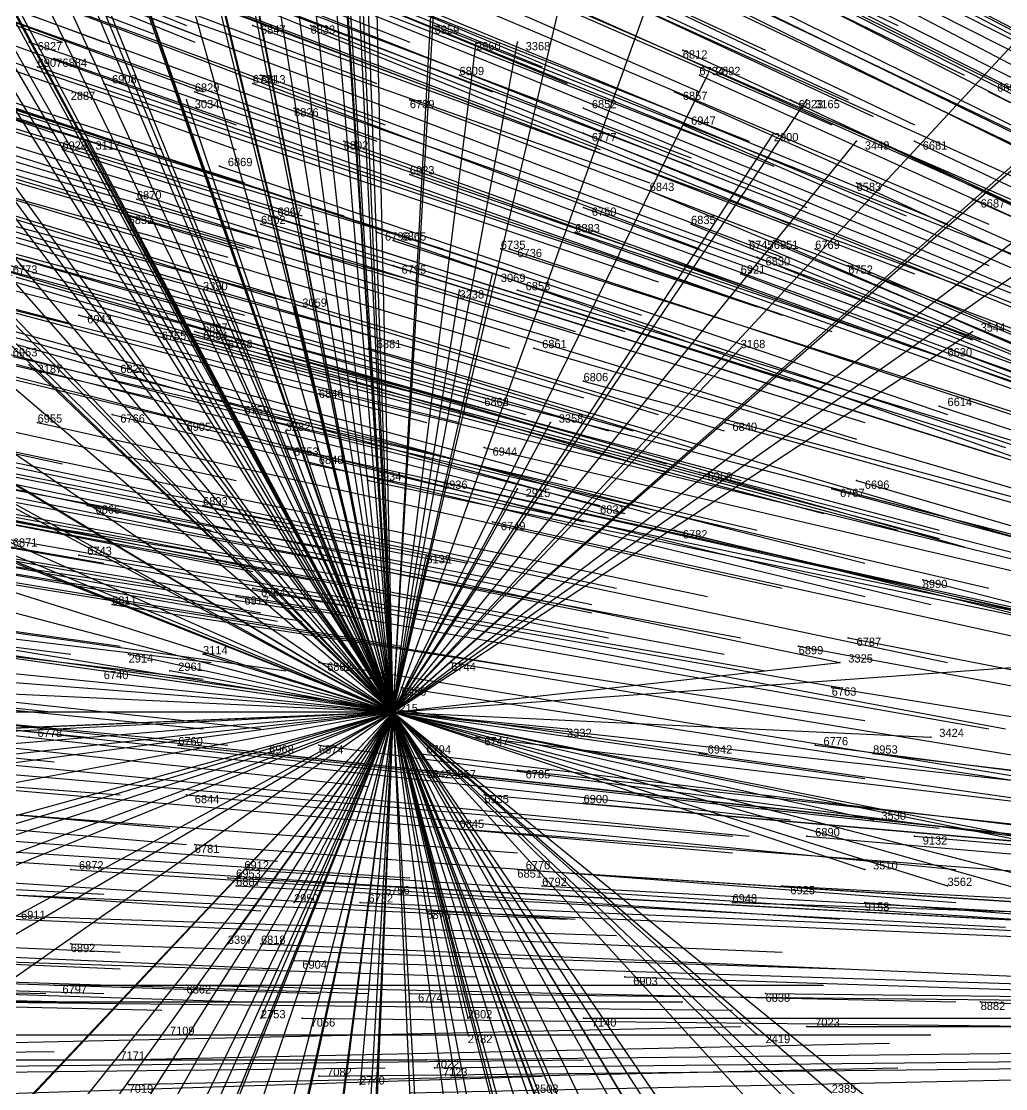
# Model space of a CAD drawing. Extents: x -0.5 to 0.59, y -0.5 to 0.59.
# Drawn here: x -0.347 to -0.228, y -0.0055 to 0.1235 of the extents above; entities that cross this region are included whole.
import ezdxf

# ---------------------------------------------------------------- set-up
doc = ezdxf.new("R2010")
doc.units = 0
for name, color, linetype in [('Clients', 3, 'CONTINUOUS'), ('Facilities', 3, 'CONTINUOUS'), ('Facilities_lines', 3, 'CONTINUOUS'), ('Normals', 1, 'CONTINUOUS'), ('Source_points', 5, 'CONTINUOUS'), ('Text', 3, 'CONTINUOUS')]:
    doc.layers.add(name, color=color, linetype=linetype)

msp = doc.modelspace()

# ---------------------------------------------------------------- linework, layer by layer
at = {"layer": 'Clients', "color": 5}
for p in [(-0.292, 0.121, -1.25), (-0.287, 0.121, -1.25), (-0.264, 0.117, -1.25), (-0.342, 0.114, -1.25), (-0.327, 0.114, -1.25), (-0.252, 0.114, -1.25), (-0.256, 0.11, -1.25), (-0.339, 0.109, -1.25), (-0.246, 0.109, -1.25), (-0.29, 0.093, -1.25), (-0.325, 0.091, -1.25), (-0.294, 0.091, -1.25), (-0.314, 0.089, -1.25), (-0.232, 0.086, -1.25), (-0.26, 0.084, -1.25), (-0.346, 0.082, -1.25), (-0.283, 0.075, -1.25), (-0.315, 0.074, -1.25), (-0.287, 0.067, -1.25), (-0.298, 0.059, -1.25), (-0.334, 0.047, -1.25), (-0.325, 0.047, -1.25), (-0.248, 0.046, -1.25), (-0.329, 0.045, -1.25), (-0.305, 0.044, -1.25), (-0.281, 0.038, -1.25), (-0.237, 0.037, -1.25), (-0.295, 0.033, -1.25), (-0.244, 0.027, -1.25), (-0.245, 0.021, -1.25), (-0.235, 0.019, -1.25), (-0.314, 0.017, -1.25), (-0.322, 0.012, -1.25), (-0.318, 0.003, -1.25), (-0.293, 0.003, -1.25), (-0.293, 0.001, -1.25), (-0.258, 0.001, -1.25), (-0.306, -0.005, -1.25)]:
    msp.add_point(p, dxfattribs=at)
at = {"layer": 'Facilities', "color": 3}
for p in [(-0.319, 0.123, -0.854), (-0.312, 0.123, -0.838), (-0.297, 0.123, -0.804), (-0.346, 0.121, -0.916), (-0.267, 0.12, -0.732), (-0.343, 0.119, -0.906), (-0.345, 0.118, -0.913), (-0.318, 0.117, -0.847), (-0.294, 0.117, -0.792), (-0.265, 0.117, -0.725), (-0.337, 0.116, -0.89), (-0.326, 0.115, -0.865), (-0.319, 0.116, -0.85), (-0.268, 0.115, -0.728), (-0.23, 0.115, -0.643), (-0.3, 0.114, -0.803), (-0.254, 0.114, -0.695), (-0.314, 0.113, -0.835), (-0.279, 0.113, -0.752), (-0.267, 0.111, -0.722), (-0.279, 0.11, -0.749), (-0.308, 0.109, -0.818), (-0.239, 0.109, -0.656), (-0.342, 0.108, -0.897), (-0.323, 0.106, -0.849), (-0.3, 0.105, -0.796), (-0.246, 0.104, -0.668), (-0.333, 0.102, -0.872), (-0.271, 0.103, -0.725), (-0.232, 0.102, -0.633), (-0.279, 0.101, -0.741), (-0.334, 0.1, -0.873), (-0.317, 0.1, -0.83), (-0.318, 0.099, -0.833), (-0.266, 0.099, -0.71), (-0.304, 0.098, -0.798), (-0.302, 0.097, -0.793), (-0.28, 0.098, -0.742), (-0.259, 0.097, -0.691), (-0.256, 0.097, -0.685), (-0.289, 0.096, -0.762), (-0.288, 0.096, -0.759), (-0.251, 0.096, -0.672), (-0.258, 0.095, -0.687), (-0.302, 0.094, -0.79), (-0.26, 0.093, -0.691), (-0.247, 0.094, -0.661), (-0.287, 0.091, -0.752), (-0.34, 0.088, -0.878), (-0.331, 0.086, -0.854), (-0.326, 0.086, -0.843), (-0.326, 0.085, -0.842), (-0.322, 0.085, -0.833), (-0.305, 0.084, -0.791), (-0.285, 0.084, -0.742), (-0.235, 0.084, -0.624), (-0.336, 0.081, -0.863), (-0.279, 0.08, -0.727), (-0.311, 0.079, -0.802), (-0.291, 0.078, -0.754), (-0.236, 0.077, -0.621), (-0.345, 0.075, -0.884), (-0.336, 0.076, -0.86), (-0.328, 0.075, -0.84), (-0.32, 0.076, -0.822), (-0.262, 0.075, -0.68), (-0.315, 0.072, -0.807), (-0.291, 0.072, -0.748), (-0.312, 0.07, -0.798), (-0.265, 0.069, -0.684), (-0.305, 0.068, -0.78), (-0.297, 0.068, -0.761), (-0.246, 0.068, -0.638), (-0.249, 0.067, -0.644), (-0.339, 0.065, -0.862), (-0.325, 0.065, -0.829), (-0.277, 0.064, -0.711), (-0.29, 0.063, -0.741), (-0.268, 0.062, -0.687), (-0.34, 0.059, -0.863), (-0.238, 0.056, -0.611), (-0.319, 0.055, -0.809), (-0.336, 0.053, -0.851), (-0.321, 0.054, -0.813), (-0.253, 0.048, -0.644), (-0.247, 0.049, -0.629), (-0.311, 0.046, -0.786), (-0.295, 0.046, -0.747), (-0.337, 0.045, -0.851), (-0.301, 0.043, -0.761), (-0.249, 0.043, -0.632), (-0.302, 0.04, -1.25), (-0.346, 0.037, -0.87), (-0.292, 0.037, -0.735), (-0.328, 0.036, -0.826), (-0.317, 0.035, -0.798), (-0.311, 0.036, -0.783), (-0.299, 0.035, -0.752), (-0.265, 0.035, -0.667), (-0.251, 0.036, -0.633), (-0.244, 0.035, -0.617), (-0.298, 0.033, -0.75), (-0.287, 0.033, -0.722), (-0.327, 0.03, -0.82), (-0.291, 0.03, -0.732), (-0.279, 0.029, -0.702), (-0.295, 0.026, -0.74), (-0.252, 0.025, -0.633), (-0.239, 0.025, -0.6), (-0.326, 0.024, -0.818), (-0.341, 0.021, -0.853), (-0.32, 0.021, -0.802), (-0.287, 0.021, -0.719), (-0.287, 0.021, -0.721), (-0.322, 0.02, -0.806), (-0.321, 0.019, -0.804), (-0.303, 0.019, -0.76), (-0.284, 0.019, -0.712), (-0.255, 0.019, -0.638), (-0.306, 0.017, -0.766), (-0.261, 0.017, -0.654), (-0.245, 0.017, -0.615), (-0.298, 0.016, -0.746), (-0.341, 0.012, -0.854), (-0.318, 0.012, -0.796), (-0.314, 0.01, -0.784), (-0.274, 0.008, -0.684), (-0.343, 0.007, -0.857), (-0.327, 0.007, -0.819), (-0.3, 0.006, -0.749), (-0.257, 0.006, -0.642), (-0.231, 0.005, -0.578), (-0.313, 0.003, -0.782), (-0.279, 0.003, -0.697), (-0.252, 0.002, -0.63), (-0.33, 0.001, -0.824), (-0.335, -0.002, -0.838), (-0.298, -0.002, -0.745), (-0.297, -0.003, -0.743), (-0.334, -0.005, -0.836), (-0.311, -0.004, -0.777)]:
    msp.add_point(p, dxfattribs=at)
at = {"layer": 'Facilities_lines', "color": 3}
for q in [(-0.372, 0.213, -1.25), (-0.316, 0.214, -1.25), (-0.306, 0.213, -1.25), (-0.313, 0.211, -1.25), (-0.343, 0.21, -1.25), (-0.31, 0.208, -1.25), (-0.335, 0.207, -1.25), (-0.313, 0.207, -1.25), (-0.368, 0.2, -1.25), (-0.389, 0.199, -1.25), (-0.327, 0.195, -1.25), (-0.293, 0.196, -1.25), (-0.366, 0.191, -1.25), (-0.355, 0.192, -1.25), (-0.338, 0.19, -1.25), (-0.37, 0.188, -1.25), (-0.344, 0.188, -1.25), (-0.337, 0.182, -1.25), (-0.329, 0.181, -1.25), (-0.308, 0.181, -1.25), (-0.402, 0.179, -1.25), (-0.377, 0.179, -1.25), (-0.37, 0.179, -1.25), (-0.375, 0.177, -1.25), (-0.35, 0.178, -1.25), (-0.349, 0.174, -1.25), (-0.327, 0.17, -1.25), (-0.316, 0.167, -1.25), (-0.407, 0.166, -1.25), (-0.319, 0.166, -1.25), (-0.373, 0.161, -1.25), (-0.367, 0.16, -1.25), (-0.39, 0.155, -1.25), (-0.309, 0.155, -1.25), (-0.366, 0.142, -1.25), (-0.376, 0.14, -1.25), (-0.4, 0.134, -1.25), (-0.297, 0.133, -1.25), (-0.269, 0.132, -1.25), (-0.354, 0.131, -1.25), (-0.388, 0.124, -1.25), (-0.376, 0.124, -1.25), (-0.305, 0.125, -1.25), (-0.282, 0.125, -1.25), (-0.383, 0.123, -1.25), (-0.225, 0.123, -1.25), (-0.352, 0.122, -1.25), (-0.292, 0.121, -1.25), (-0.287, 0.121, -1.25), (-0.415, 0.117, -1.25), (-0.264, 0.117, -1.25), (-0.342, 0.114, -1.25), (-0.327, 0.114, -1.25), (-0.252, 0.114, -1.25), (-0.221, 0.111, -1.25), (-0.256, 0.11, -1.25), (-0.339, 0.109, -1.25), (-0.246, 0.109, -1.25), (-0.225, 0.108, -1.25), (-0.412, 0.106, -1.25), (-0.219, 0.103, -1.25), (-0.221, 0.097, -1.25), (-0.406, 0.096, -1.25), (-0.402, 0.095, -1.25), (-0.29, 0.093, -1.25), (-0.351, 0.091, -1.25), (-0.325, 0.091, -1.25), (-0.294, 0.091, -1.25), (-0.429, 0.09, -1.25), (-0.385, 0.09, -1.25), (-0.314, 0.089, -1.25), (-0.357, 0.087, -1.25), (-0.232, 0.086, -1.25), (-0.26, 0.084, -1.25), (-0.38, 0.082, -1.25), (-0.346, 0.082, -1.25), (-0.4, 0.079, -1.25), (-0.394, 0.078, -1.25), (-0.283, 0.075, -1.25), (-0.315, 0.074, -1.25), (-0.405, 0.067, -1.25), (-0.368, 0.066, -1.25), (-0.363, 0.067, -1.25), (-0.287, 0.067, -1.25), (-0.378, 0.064, -1.25), (-0.298, 0.059, -1.25), (-0.421, 0.052, -1.25), (-0.387, 0.052, -1.25), (-0.431, 0.05, -1.25), (-0.351, 0.048, -1.25), (-0.334, 0.047, -1.25), (-0.325, 0.047, -1.25), (-0.205, 0.047, -1.25), (-0.248, 0.046, -1.25), (-0.386, 0.044, -1.25), (-0.329, 0.045, -1.25), (-0.305, 0.044, -1.25), (-0.437, 0.003, -1.25), (-0.437, 0.022, -1.25), (-0.422, 0.034, -1.25), (-0.422, 0.03, -1.25), (-0.42, 0.018, -1.25), (-0.42, 0.035, -1.25), (-0.419, 0.002, -1.25), (-0.417, 0.006, -1.25), (-0.413, -0.005, -1.25), (-0.413, -0.02, -1.25), (-0.396, 0.036, -1.25), (-0.389, -0.021, -1.25), (-0.374, 0.032, -1.25), (-0.369, 0.04, -1.25), (-0.369, 0.015, -1.25), (-0.358, -0.038, -1.25), (-0.354, -0.015, -1.25), (-0.353, 0.01, -1.25), (-0.351, -0.037, -1.25), (-0.351, -0.012, -1.25), (-0.35, -0.045, -1.25), (-0.346, -0.015, -1.25), (-0.341, -0.04, -1.25), (-0.34, -0.072, -1.25), (-0.339, -0.042, -1.25), (-0.338, -0.048, -1.25), (-0.333, -0.037, -1.25), (-0.33, -0.085, -1.25), (-0.323, -0.055, -1.25), (-0.322, 0.012, -1.25), (-0.321, -0.033, -1.25), (-0.318, -0.084, -1.25), (-0.318, 0.003, -1.25), (-0.314, -0.051, -1.25), (-0.314, 0.017, -1.25), (-0.308, -0.092, -1.25), (-0.308, -0.103, -1.25), (-0.308, -0.063, -1.25), (-0.306, -0.005, -1.25), (-0.264, -0.068, -1.25), (-0.289, -0.06, -1.25), (-0.26, -0.061, -1.25), (-0.282, -0.034, -1.25), (-0.282, -0.037, -1.25), (-0.275, -0.046, -1.25), (-0.298, -0.054, -1.25), (-0.275, -0.023, -1.25), (-0.256, -0.055, -1.25), (-0.289, -0.028, -1.25), (-0.29, -0.031, -1.25), (-0.259, -0.032, -1.25), (-0.281, -0.043, -1.25), (-0.299, -0.014, -1.25), (-0.258, 0.001, -1.25), (-0.285, -0.006, -1.25), (-0.259, -0.007, -1.25), (-0.293, 0.001, -1.25), (-0.293, 0.003, -1.25), (-0.249, -0.006, -1.25), (-0.235, -0.026, -1.25), (-0.238, -0.012, -1.25), (-0.219, -0.039, -1.25), (-0.234, -0.074, -1.25), (-0.237, -0.076, -1.25), (-0.226, -0.071, -1.25), (-0.249, -0.104, -1.25), (-0.247, -0.104, -1.25), (-0.223, -0.082, -1.25), (-0.248, -0.106, -1.25), (-0.295, 0.033, -1.25), (-0.281, 0.038, -1.25), (-0.237, 0.037, -1.25), (-0.186, 0.017, -1.25), (-0.19, 0.011, -1.25), (-0.245, 0.021, -1.25), (-0.244, 0.027, -1.25), (-0.193, 0.028, -1.25), (-0.235, 0.019, -1.25), (-0.204, 0.02, -1.25), (-0.185, 0.007, -1.25)]:
    msp.add_line((-0.302, 0.04, -1.25), q, dxfattribs=at)
at = {"layer": 'Normals', "color": 1}
for p, q in [((-0.325, 0.163, -0.908), (-0.241, 0.123, -0.946)), ((-0.341, 0.159, -0.94), (-0.257, 0.12, -0.977)), ((-0.298, 0.159, -0.843), (-0.216, 0.116, -0.881)), ((-0.413, 0.158, -1.104), (-0.327, 0.123, -1.142)), ((-0.317, 0.158, -0.885), (-0.233, 0.117, -0.922)), ((-0.303, 0.158, -0.854), (-0.221, 0.115, -0.891)), ((-0.418, 0.155, -1.115), (-0.331, 0.122, -1.152)), ((-0.412, 0.156, -1.101), (-0.326, 0.121, -1.139)), ((-0.386, 0.155, -1.04), (-0.3, 0.121, -1.077)), ((-0.308, 0.155, -0.863), (-0.226, 0.113, -0.901)), ((-0.301, 0.154, -0.845), (-0.218, 0.112, -0.882)), ((-0.424, 0.153, -1.128), (-0.337, 0.121, -1.165)), ((-0.407, 0.153, -1.089), (-0.321, 0.12, -1.126)), ((-0.37, 0.153, -1), (-0.284, 0.118, -1.038)), ((-0.331, 0.153, -0.912), (-0.247, 0.114, -0.95)), ((-0.285, 0.153, -0.807), (-0.203, 0.11, -0.845)), ((-0.429, 0.152, -1.139), (-0.342, 0.121, -1.175)), ((-0.366, 0.151, -0.991), (-0.281, 0.116, -1.028)), ((-0.35, 0.152, -0.955), (-0.265, 0.115, -0.991)), ((-0.328, 0.151, -0.902), (-0.244, 0.112, -0.939)), ((-0.323, 0.151, -0.89), (-0.239, 0.111, -0.928)), ((-0.297, 0.15, -0.832), (-0.214, 0.108, -0.869)), ((-0.391, 0.149, -1.046), (-0.304, 0.116, -1.083)), ((-0.377, 0.149, -1.012), (-0.29, 0.115, -1.049)), ((-0.334, 0.148, -0.913), (-0.249, 0.111, -0.95)), ((-0.412, 0.147, -1.094), (-0.325, 0.115, -1.131)), ((-0.378, 0.146, -1.014), (-0.291, 0.113, -1.051)), ((-0.276, 0.146, -0.78), (-0.193, 0.104, -0.818)), ((-0.299, 0.144, -0.83), (-0.216, 0.103, -0.867)), ((-0.408, 0.142, -1.08), (-0.321, 0.111, -1.118)), ((-0.39, 0.143, -1.039), (-0.303, 0.111, -1.076)), ((-0.348, 0.142, -0.939), (-0.261, 0.108, -0.976)), ((-0.345, 0.143, -0.935), (-0.259, 0.109, -0.972)), ((-0.281, 0.142, -0.788), (-0.199, 0.101, -0.826)), ((-0.397, 0.141, -1.053), (-0.31, 0.11, -1.091)), ((-0.392, 0.141, -1.04), (-0.304, 0.109, -1.078)), ((-0.364, 0.141, -0.976), (-0.277, 0.108, -1.013)), ((-0.342, 0.141, -0.925), (-0.256, 0.106, -0.963)), ((-0.295, 0.141, -0.817), (-0.211, 0.101, -0.854)), ((-0.431, 0.14, -1.133), (-0.343, 0.11, -1.169)), ((-0.353, 0.14, -0.949), (-0.266, 0.107, -0.986)), ((-0.408, 0.139, -1.078), (-0.321, 0.108, -1.116)), ((-0.353, 0.139, -0.949), (-0.266, 0.106, -0.986)), ((-0.425, 0.138, -1.116), (-0.336, 0.109, -1.153)), ((-0.309, 0.138, -0.846), (-0.224, 0.1, -0.883)), ((-0.28, 0.137, -0.779), (-0.197, 0.096, -0.817)), ((-0.261, 0.137, -0.737), (-0.178, 0.095, -0.774)), ((-0.255, 0.137, -0.724), (-0.173, 0.094, -0.761)), ((-0.418, 0.136, -1.1), (-0.33, 0.108, -1.137)), ((-0.326, 0.136, -0.882), (-0.24, 0.1, -0.919)), ((-0.359, 0.135, -0.959), (-0.271, 0.104, -0.995)), ((-0.338, 0.135, -0.909), (-0.252, 0.101, -0.947)), ((-0.315, 0.135, -0.858), (-0.23, 0.099, -0.894)), ((-0.294, 0.135, -0.81), (-0.21, 0.097, -0.848)), ((-0.418, 0.134, -1.097), (-0.329, 0.106, -1.134)), ((-0.34, 0.134, -0.913), (-0.254, 0.099, -0.95)), ((-0.32, 0.134, -0.868), (-0.235, 0.099, -0.906)), ((-0.264, 0.134, -0.74), (-0.181, 0.092, -0.776)), ((-0.408, 0.132, -1.072), (-0.32, 0.104, -1.11)), ((-0.294, 0.131, -0.805), (-0.209, 0.094, -0.842)), ((-0.27, 0.131, -0.749), (-0.186, 0.09, -0.786)), ((-0.425, 0.13, -1.111), (-0.336, 0.103, -1.148)), ((-0.352, 0.129, -0.936), (-0.265, 0.096, -0.973)), ((-0.316, 0.129, -0.853), (-0.23, 0.094, -0.89)), ((-0.397, 0.128, -1.042), (-0.308, 0.1, -1.079)), ((-0.342, 0.128, -0.913), (-0.255, 0.095, -0.95)), ((-0.402, 0.127, -1.054), (-0.313, 0.1, -1.092)), ((-0.4, 0.126, -1.049), (-0.311, 0.099, -1.087)), ((-0.325, 0.126, -0.872), (-0.239, 0.093, -0.91)), ((-0.258, 0.125, -0.717), (-0.174, 0.085, -0.754)), ((-0.385, 0.123, -1.01), (-0.296, 0.096, -1.048)), ((-0.319, 0.123, -0.854), (-0.232, 0.091, -0.891)), ((-0.312, 0.123, -0.838), (-0.226, 0.089, -0.876)), ((-0.297, 0.123, -0.804), (-0.211, 0.089, -0.841)), ((-0.409, 0.122, -1.067), (-0.32, 0.096, -1.105)), ((-0.407, 0.122, -1.063), (-0.319, 0.096, -1.101)), ((-0.375, 0.122, -0.986), (-0.287, 0.093, -1.023)), ((-0.358, 0.122, -0.945), (-0.27, 0.092, -0.982)), ((-0.412, 0.12, -1.072), (-0.322, 0.095, -1.109)), ((-0.346, 0.121, -0.916), (-0.258, 0.091, -0.954)), ((-0.292, 0.121, -1.25), (-0.292, 0.121, -1.15)), ((-0.287, 0.121, -1.25), (-0.287, 0.121, -1.15)), ((-0.267, 0.12, -0.732), (-0.183, 0.081, -0.769)), ((-0.343, 0.119, -0.906), (-0.255, 0.088, -0.944)), ((-0.345, 0.118, -0.913), (-0.258, 0.089, -0.95)), ((-0.388, 0.117, -1.014), (-0.299, 0.092, -1.051)), ((-0.36, 0.117, -0.946), (-0.272, 0.088, -0.984)), ((-0.318, 0.117, -0.847), (-0.231, 0.085, -0.884)), ((-0.294, 0.117, -0.792), (-0.208, 0.083, -0.829)), ((-0.265, 0.117, -0.725), (-0.181, 0.079, -0.762)), ((-0.264, 0.117, -1.25), (-0.264, 0.117, -1.15)), ((-0.337, 0.116, -0.89), (-0.249, 0.086, -0.928)), ((-0.326, 0.115, -0.865), (-0.239, 0.084, -0.903)), ((-0.319, 0.116, -0.85), (-0.232, 0.085, -0.887)), ((-0.268, 0.115, -0.728), (-0.183, 0.077, -0.765)), ((-0.23, 0.115, -0.643), (-0.147, 0.073, -0.679)), ((-0.405, 0.114, -1.051), (-0.315, 0.09, -1.089)), ((-0.369, 0.114, -0.964), (-0.28, 0.086, -1.001)), ((-0.342, 0.114, -1.25), (-0.342, 0.114, -1.15)), ((-0.327, 0.114, -1.25), (-0.327, 0.114, -1.15)), ((-0.3, 0.114, -0.803), (-0.213, 0.081, -0.84)), ((-0.254, 0.114, -0.695), (-0.17, 0.074, -0.732)), ((-0.252, 0.114, -1.25), (-0.252, 0.114, -1.15)), ((-0.363, 0.113, -0.951), (-0.274, 0.086, -0.988)), ((-0.314, 0.113, -0.835), (-0.227, 0.081, -0.872)), ((-0.279, 0.113, -0.752), (-0.193, 0.077, -0.79)), ((-0.41, 0.112, -1.062), (-0.32, 0.088, -1.1)), ((-0.378, 0.111, -0.984), (-0.288, 0.084, -1.02)), ((-0.371, 0.112, -0.97), (-0.282, 0.085, -1.007)), ((-0.267, 0.111, -0.722), (-0.182, 0.074, -0.759)), ((-0.431, 0.11, -1.112), (-0.341, 0.087, -1.149)), ((-0.393, 0.11, -1.02), (-0.303, 0.085, -1.057)), ((-0.279, 0.11, -0.749), (-0.193, 0.075, -0.787)), ((-0.256, 0.11, -1.25), (-0.256, 0.11, -1.15)), ((-0.339, 0.109, -1.25), (-0.339, 0.109, -1.15)), ((-0.308, 0.109, -0.818), (-0.222, 0.078, -0.856)), ((-0.246, 0.109, -1.25), (-0.246, 0.109, -1.15)), ((-0.239, 0.109, -0.656), (-0.154, 0.069, -0.693)), ((-0.342, 0.108, -0.897), (-0.254, 0.08, -0.935)), ((-0.323, 0.106, -0.849), (-0.235, 0.076, -0.886)), ((-0.3, 0.105, -0.796), (-0.213, 0.074, -0.833)), ((-0.368, 0.104, -0.958), (-0.279, 0.078, -0.995)), ((-0.246, 0.104, -0.668), (-0.162, 0.065, -0.706)), ((-0.381, 0.102, -0.987), (-0.291, 0.078, -1.023)), ((-0.376, 0.102, -0.974), (-0.286, 0.076, -1.011)), ((-0.359, 0.103, -0.934), (-0.27, 0.076, -0.971)), ((-0.333, 0.102, -0.872), (-0.245, 0.075, -0.909)), ((-0.271, 0.103, -0.725), (-0.185, 0.067, -0.762)), ((-0.232, 0.102, -0.633), (-0.147, 0.064, -0.67)), ((-0.387, 0.101, -1), (-0.297, 0.078, -1.037)), ((-0.351, 0.101, -0.912), (-0.262, 0.074, -0.95)), ((-0.279, 0.101, -0.741), (-0.191, 0.069, -0.778)), ((-0.365, 0.1, -0.947), (-0.276, 0.074, -0.984)), ((-0.334, 0.1, -0.873), (-0.246, 0.073, -0.91)), ((-0.317, 0.1, -0.83), (-0.228, 0.072, -0.867)), ((-0.421, 0.099, -1.082), (-0.331, 0.078, -1.119)), ((-0.388, 0.099, -1), (-0.298, 0.075, -1.037)), ((-0.362, 0.099, -0.937), (-0.273, 0.074, -0.975)), ((-0.355, 0.099, -0.922), (-0.266, 0.072, -0.959)), ((-0.318, 0.099, -0.833), (-0.229, 0.071, -0.87)), ((-0.266, 0.099, -0.71), (-0.18, 0.064, -0.747)), ((-0.385, 0.098, -0.992), (-0.294, 0.075, -1.028)), ((-0.304, 0.098, -0.798), (-0.216, 0.067, -0.835)), ((-0.302, 0.097, -0.793), (-0.214, 0.068, -0.83)), ((-0.28, 0.098, -0.742), (-0.192, 0.068, -0.778)), ((-0.259, 0.097, -0.691), (-0.174, 0.061, -0.73)), ((-0.256, 0.097, -0.685), (-0.171, 0.06, -0.723)), ((-0.358, 0.096, -0.926), (-0.269, 0.07, -0.963)), ((-0.289, 0.096, -0.762), (-0.201, 0.068, -0.8)), ((-0.288, 0.096, -0.759), (-0.2, 0.067, -0.797)), ((-0.251, 0.096, -0.672), (-0.166, 0.06, -0.711)), ((-0.409, 0.095, -1.048), (-0.318, 0.073, -1.085)), ((-0.358, 0.095, -0.925), (-0.269, 0.069, -0.963)), ((-0.258, 0.095, -0.687), (-0.172, 0.06, -0.725)), ((-0.349, 0.093, -0.903), (-0.26, 0.068, -0.94)), ((-0.302, 0.094, -0.79), (-0.213, 0.066, -0.827)), ((-0.29, 0.093, -1.25), (-0.29, 0.093, -1.15)), ((-0.26, 0.093, -0.691), (-0.174, 0.06, -0.729)), ((-0.247, 0.094, -0.661), (-0.162, 0.058, -0.699)), ((-0.37, 0.092, -0.954), (-0.281, 0.068, -0.991)), ((-0.325, 0.091, -1.25), (-0.325, 0.091, -1.15)), ((-0.294, 0.091, -1.25), (-0.294, 0.091, -1.15)), ((-0.287, 0.091, -0.752), (-0.198, 0.064, -0.79)), ((-0.433, 0.09, -1.105), (-0.342, 0.07, -1.142)), ((-0.412, 0.088, -1.054), (-0.321, 0.068, -1.09)), ((-0.367, 0.088, -0.942), (-0.277, 0.065, -0.979)), ((-0.364, 0.089, -0.936), (-0.274, 0.064, -0.973)), ((-0.361, 0.089, -0.929), (-0.271, 0.064, -0.966)), ((-0.34, 0.088, -0.878), (-0.25, 0.064, -0.915)), ((-0.314, 0.089, -1.25), (-0.314, 0.089, -1.15)), ((-0.367, 0.087, -0.944), (-0.277, 0.064, -0.981)), ((-0.369, 0.086, -0.947), (-0.279, 0.063, -0.984)), ((-0.331, 0.086, -0.854), (-0.241, 0.062, -0.891)), ((-0.326, 0.086, -0.843), (-0.236, 0.062, -0.879)), ((-0.232, 0.086, -1.25), (-0.232, 0.086, -1.15)), ((-0.326, 0.085, -0.842), (-0.236, 0.061, -0.878)), ((-0.322, 0.085, -0.833), (-0.233, 0.06, -0.87)), ((-0.305, 0.084, -0.791), (-0.216, 0.058, -0.828)), ((-0.285, 0.084, -0.742), (-0.196, 0.058, -0.78)), ((-0.26, 0.084, -1.25), (-0.26, 0.084, -1.15)), ((-0.235, 0.084, -0.624), (-0.148, 0.053, -0.661)), ((-0.348, 0.083, -0.895), (-0.258, 0.062, -0.933)), ((-0.407, 0.082, -1.038), (-0.316, 0.063, -1.075)), ((-0.346, 0.082, -1.25), (-0.346, 0.082, -1.15)), ((-0.415, 0.081, -1.057), (-0.324, 0.062, -1.093)), ((-0.336, 0.081, -0.863), (-0.245, 0.058, -0.9)), ((-0.279, 0.08, -0.727), (-0.19, 0.056, -0.764)), ((-0.311, 0.079, -0.802), (-0.221, 0.057, -0.839)), ((-0.291, 0.078, -0.754), (-0.202, 0.055, -0.793)), ((-0.236, 0.077, -0.621), (-0.148, 0.048, -0.658)), ((-0.415, 0.076, -1.055), (-0.323, 0.059, -1.091)), ((-0.411, 0.075, -1.044), (-0.319, 0.057, -1.08)), ((-0.407, 0.075, -1.035), (-0.316, 0.058, -1.072)), ((-0.386, 0.076, -0.983), (-0.295, 0.058, -1.02)), ((-0.384, 0.076, -0.978), (-0.293, 0.058, -1.015)), ((-0.345, 0.075, -0.884), (-0.255, 0.055, -0.921)), ((-0.336, 0.076, -0.86), (-0.245, 0.054, -0.897)), ((-0.328, 0.075, -0.84), (-0.237, 0.053, -0.878)), ((-0.32, 0.076, -0.822), (-0.23, 0.055, -0.86)), ((-0.283, 0.075, -1.25), (-0.283, 0.075, -1.15)), ((-0.262, 0.075, -0.68), (-0.172, 0.05, -0.717)), ((-0.428, 0.074, -1.087), (-0.337, 0.058, -1.124)), ((-0.366, 0.074, -0.933), (-0.275, 0.055, -0.97)), ((-0.315, 0.074, -1.25), (-0.315, 0.074, -1.15)), ((-0.403, 0.073, -1.025), (-0.312, 0.056, -1.062)), ((-0.381, 0.073, -0.969), (-0.289, 0.056, -1.006)), ((-0.355, 0.073, -0.906), (-0.264, 0.054, -0.943)), ((-0.42, 0.071, -1.066), (-0.329, 0.055, -1.102)), ((-0.396, 0.071, -1.005), (-0.305, 0.056, -1.043)), ((-0.369, 0.072, -0.94), (-0.278, 0.053, -0.978)), ((-0.315, 0.072, -0.807), (-0.224, 0.052, -0.845)), ((-0.291, 0.072, -0.748), (-0.201, 0.051, -0.787)), ((-0.368, 0.07, -0.938), (-0.278, 0.052, -0.975)), ((-0.312, 0.07, -0.798), (-0.221, 0.051, -0.836)), ((-0.41, 0.069, -1.039), (-0.318, 0.052, -1.076)), ((-0.265, 0.069, -0.684), (-0.175, 0.046, -0.721)), ((-0.395, 0.068, -1.001), (-0.303, 0.052, -1.039)), ((-0.305, 0.068, -0.78), (-0.214, 0.049, -0.818)), ((-0.297, 0.068, -0.761), (-0.207, 0.048, -0.799)), ((-0.246, 0.068, -0.638), (-0.157, 0.042, -0.676)), ((-0.407, 0.067, -1.032), (-0.316, 0.051, -1.069)), ((-0.404, 0.066, -1.023), (-0.313, 0.051, -1.061)), ((-0.403, 0.066, -1.02), (-0.311, 0.052, -1.058)), ((-0.399, 0.067, -1.012), (-0.308, 0.052, -1.05)), ((-0.367, 0.067, -0.932), (-0.276, 0.049, -0.97)), ((-0.351, 0.066, -0.894), (-0.26, 0.049, -0.931)), ((-0.287, 0.067, -1.25), (-0.287, 0.067, -1.15)), ((-0.249, 0.067, -0.644), (-0.159, 0.043, -0.682)), ((-0.339, 0.065, -0.862), (-0.248, 0.046, -0.9)), ((-0.325, 0.065, -0.829), (-0.235, 0.046, -0.867)), ((-0.353, 0.064, -0.898), (-0.262, 0.047, -0.935)), ((-0.277, 0.064, -0.711), (-0.187, 0.043, -0.749)), ((-0.392, 0.063, -0.993), (-0.301, 0.048, -1.03)), ((-0.29, 0.063, -0.741), (-0.199, 0.043, -0.78)), ((-0.268, 0.062, -0.687), (-0.178, 0.04, -0.724)), ((-0.428, 0.061, -1.08), (-0.335, 0.048, -1.117)), ((-0.349, 0.061, -0.884), (-0.257, 0.045, -0.922)), ((-0.376, 0.06, -0.951), (-0.284, 0.045, -0.988)), ((-0.433, 0.059, -1.093), (-0.341, 0.047, -1.13)), ((-0.34, 0.059, -0.863), (-0.248, 0.043, -0.899)), ((-0.298, 0.059, -1.25), (-0.298, 0.059, -1.15)), ((-0.416, 0.057, -1.05), (-0.324, 0.046, -1.087)), ((-0.407, 0.058, -1.027), (-0.315, 0.045, -1.065)), ((-0.238, 0.056, -0.611), (-0.148, 0.033, -0.649)), ((-0.417, 0.055, -1.051), (-0.325, 0.044, -1.088)), ((-0.319, 0.055, -0.809), (-0.228, 0.038, -0.846)), ((-0.336, 0.053, -0.851), (-0.245, 0.039, -0.889)), ((-0.321, 0.054, -0.813), (-0.23, 0.038, -0.851)), ((-0.435, 0.05, -1.095), (-0.343, 0.04, -1.132)), ((-0.41, 0.048, -1.031), (-0.318, 0.038, -1.069)), ((-0.356, 0.048, -0.897), (-0.264, 0.035, -0.934)), ((-0.253, 0.048, -0.644), (-0.162, 0.031, -0.681)), ((-0.247, 0.049, -0.629), (-0.155, 0.031, -0.665)), ((-0.439, 0.047, -1.103), (-0.346, 0.037, -1.14)), ((-0.417, 0.047, -1.049), (-0.325, 0.038, -1.086)), ((-0.334, 0.047, -1.25), (-0.334, 0.047, -1.15)), ((-0.325, 0.047, -1.25), (-0.325, 0.047, -1.15)), ((-0.432, 0.046, -1.085), (-0.339, 0.037, -1.123)), ((-0.311, 0.046, -0.786), (-0.219, 0.031, -0.823)), ((-0.295, 0.046, -0.747), (-0.204, 0.031, -0.785)), ((-0.248, 0.046, -1.25), (-0.248, 0.046, -1.15)), ((-0.414, 0.045, -1.042), (-0.322, 0.036, -1.079)), ((-0.337, 0.045, -0.851), (-0.245, 0.032, -0.888)), ((-0.329, 0.045, -1.25), (-0.329, 0.045, -1.15)), ((-0.305, 0.044, -1.25), (-0.305, 0.044, -1.15)), ((-0.435, 0.043, -1.094), (-0.343, 0.034, -1.131)), ((-0.301, 0.043, -0.761), (-0.209, 0.029, -0.798)), ((-0.249, 0.043, -0.632), (-0.157, 0.028, -0.668)), ((-0.386, 0.042, -0.97), (-0.294, 0.032, -1.008)), ((-0.381, 0.042, -0.958), (-0.289, 0.032, -0.995)), ((-0.397, 0.041, -0.996), (-0.305, 0.031, -1.035)), ((-0.302, 0.04, -1.25), (-0.302, 0.04, -1.15)), ((-0.281, 0.038, -1.25), (-0.281, 0.038, -1.15)), ((-0.427, 0.037, -1.071), (-0.335, 0.03, -1.109)), ((-0.346, 0.037, -0.87), (-0.254, 0.027, -0.906)), ((-0.292, 0.037, -0.735), (-0.2, 0.026, -0.773)), ((-0.237, 0.037, -1.25), (-0.237, 0.037, -1.15)), ((-0.328, 0.036, -0.826), (-0.236, 0.026, -0.863)), ((-0.317, 0.035, -0.798), (-0.225, 0.025, -0.834)), ((-0.311, 0.036, -0.783), (-0.219, 0.024, -0.82)), ((-0.299, 0.035, -0.752), (-0.207, 0.024, -0.79)), ((-0.265, 0.035, -0.667), (-0.173, 0.022, -0.705)), ((-0.251, 0.036, -0.633), (-0.158, 0.024, -0.669)), ((-0.244, 0.035, -0.617), (-0.152, 0.024, -0.654)), ((-0.422, 0.034, -1.057), (-0.329, 0.026, -1.095)), ((-0.352, 0.034, -0.883), (-0.259, 0.025, -0.921)), ((-0.354, 0.033, -0.888), (-0.261, 0.025, -0.925)), ((-0.298, 0.033, -0.75), (-0.206, 0.023, -0.788)), ((-0.295, 0.033, -1.25), (-0.295, 0.033, -1.15)), ((-0.287, 0.033, -0.722), (-0.195, 0.023, -0.76)), ((-0.419, 0.032, -1.052), (-0.327, 0.024, -1.089)), ((-0.353, 0.031, -0.887), (-0.261, 0.023, -0.924)), ((-0.379, 0.03, -0.951), (-0.287, 0.023, -0.988)), ((-0.327, 0.03, -0.82), (-0.234, 0.021, -0.857)), ((-0.291, 0.03, -0.732), (-0.199, 0.022, -0.77)), ((-0.408, 0.029, -1.024), (-0.316, 0.022, -1.062)), ((-0.279, 0.029, -0.702), (-0.187, 0.021, -0.74)), ((-0.392, 0.026, -0.983), (-0.3, 0.02, -1.02)), ((-0.295, 0.026, -0.74), (-0.203, 0.019, -0.778)), ((-0.244, 0.027, -1.25), (-0.244, 0.027, -1.15)), ((-0.396, 0.025, -0.991), (-0.303, 0.019, -1.028)), ((-0.252, 0.025, -0.633), (-0.159, 0.017, -0.67)), ((-0.239, 0.025, -0.6), (-0.146, 0.017, -0.637)), ((-0.326, 0.024, -0.818), (-0.234, 0.017, -0.855)), ((-0.429, 0.023, -1.074), (-0.337, 0.018, -1.112)), ((-0.411, 0.022, -1.028), (-0.318, 0.016, -1.066)), ((-0.373, 0.021, -0.933), (-0.28, 0.015, -0.971)), ((-0.341, 0.021, -0.853), (-0.248, 0.015, -0.889)), ((-0.32, 0.021, -0.802), (-0.227, 0.015, -0.839)), ((-0.287, 0.021, -0.719), (-0.194, 0.015, -0.756)), ((-0.287, 0.021, -0.721), (-0.195, 0.015, -0.758)), ((-0.245, 0.021, -1.25), (-0.245, 0.021, -1.15)), ((-0.322, 0.02, -0.806), (-0.229, 0.015, -0.842)), ((-0.373, 0.019, -0.935), (-0.281, 0.015, -0.972)), ((-0.321, 0.019, -0.804), (-0.228, 0.014, -0.841)), ((-0.303, 0.019, -0.76), (-0.211, 0.014, -0.798)), ((-0.284, 0.019, -0.712), (-0.192, 0.014, -0.75)), ((-0.255, 0.019, -0.638), (-0.162, 0.014, -0.675)), ((-0.235, 0.019, -1.25), (-0.235, 0.019, -1.15)), ((-0.314, 0.017, -1.25), (-0.314, 0.017, -1.15)), ((-0.306, 0.017, -0.766), (-0.213, 0.013, -0.804)), ((-0.261, 0.017, -0.654), (-0.168, 0.014, -0.692)), ((-0.245, 0.017, -0.615), (-0.153, 0.01, -0.651)), ((-0.368, 0.016, -0.921), (-0.275, 0.013, -0.958)), ((-0.298, 0.016, -0.746), (-0.206, 0.012, -0.784)), ((-0.428, 0.015, -1.071), (-0.335, 0.011, -1.108)), ((-0.348, 0.015, -0.87), (-0.255, 0.011, -0.906)), ((-0.427, 0.013, -1.069), (-0.335, 0.009, -1.106)), ((-0.409, 0.013, -1.023), (-0.316, 0.009, -1.061)), ((-0.341, 0.012, -0.854), (-0.248, 0.009, -0.891)), ((-0.322, 0.012, -1.25), (-0.322, 0.012, -1.15)), ((-0.318, 0.012, -0.796), (-0.225, 0.008, -0.833)), ((-0.384, 0.011, -0.961), (-0.292, 0.008, -0.999)), ((-0.314, 0.01, -0.784), (-0.221, 0.007, -0.821)), ((-0.437, 0.008, -1.093), (-0.344, 0.006, -1.13)), ((-0.429, 0.009, -1.073), (-0.337, 0.006, -1.111)), ((-0.413, 0.008, -1.032), (-0.32, 0.005, -1.07)), ((-0.404, 0.009, -1.009), (-0.311, 0.006, -1.046)), ((-0.398, 0.009, -0.994), (-0.305, 0.006, -1.031)), ((-0.274, 0.008, -0.684), (-0.181, 0.005, -0.722)), ((-0.434, 0.007, -1.086), (-0.341, 0.005, -1.123)), ((-0.343, 0.007, -0.857), (-0.25, 0.007, -0.894)), ((-0.327, 0.007, -0.819), (-0.234, 0.005, -0.856)), ((-0.423, 0.006, -1.057), (-0.33, 0.004, -1.094)), ((-0.3, 0.006, -0.749), (-0.207, 0.005, -0.787)), ((-0.257, 0.006, -0.642), (-0.164, 0.005, -0.679)), ((-0.36, 0.005, -0.9), (-0.267, 0.005, -0.937)), ((-0.354, 0.005, -0.885), (-0.261, 0.004, -0.923)), ((-0.231, 0.005, -0.578), (-0.138, 0, -0.615)), ((-0.318, 0.003, -1.25), (-0.318, 0.003, -1.15)), ((-0.313, 0.003, -0.782), (-0.22, 0.002, -0.819)), ((-0.293, 0.003, -1.25), (-0.293, 0.003, -1.15)), ((-0.279, 0.003, -0.697), (-0.186, 0.003, -0.735)), ((-0.352, 0, -0.881), (-0.26, 0.002, -0.918)), ((-0.252, 0.002, -0.63), (-0.159, 0.002, -0.667)), ((-0.383, 0.001, -0.959), (-0.291, 0.001, -0.996)), ((-0.335, -0.002, -0.838), (-0.242, 0, -0.875)), ((-0.33, 0.001, -0.824), (-0.237, 0.001, -0.861)), ((-0.293, 0.001, -1.25), (-0.293, 0.001, -1.15)), ((-0.258, 0.001, -1.25), (-0.258, 0.001, -1.15)), ((-0.436, -0.002, -1.09), (-0.343, -0.001, -1.127)), ((-0.298, -0.002, -0.745), (-0.205, -0.001, -0.782)), ((-0.391, -0.002, -0.977), (-0.298, -0.002, -1.015)), ((-0.371, -0.003, -0.928), (-0.279, -0.002, -0.966)), ((-0.297, -0.003, -0.743), (-0.204, -0.002, -0.78)), ((-0.396, -0.004, -0.991), (-0.303, -0.003, -1.028)), ((-0.334, -0.005, -0.836), (-0.241, -0.003, -0.873)), ((-0.311, -0.004, -0.777), (-0.218, -0.003, -0.815)), ((-0.377, -0.007, -0.943), (-0.284, -0.004, -0.98)), ((-0.306, -0.005, -1.25), (-0.306, -0.005, -1.15)), ((-0.3, -0.006, -0.75), (-0.207, -0.004, -0.788))]:
    msp.add_line(p, q, dxfattribs=at)
at = {"layer": 'Source_points', "color": 5}
for p in [(-0.319, 0.123, -0.854), (-0.312, 0.123, -0.838), (-0.297, 0.123, -0.804), (-0.346, 0.121, -0.916), (-0.292, 0.121, -1.25), (-0.287, 0.121, -1.25), (-0.267, 0.12, -0.732), (-0.343, 0.119, -0.906), (-0.345, 0.118, -0.913), (-0.318, 0.117, -0.847), (-0.294, 0.117, -0.792), (-0.265, 0.117, -0.725), (-0.264, 0.117, -1.25), (-0.337, 0.116, -0.89), (-0.326, 0.115, -0.865), (-0.319, 0.116, -0.85), (-0.268, 0.115, -0.728), (-0.23, 0.115, -0.643), (-0.342, 0.114, -1.25), (-0.327, 0.114, -1.25), (-0.3, 0.114, -0.803), (-0.254, 0.114, -0.695), (-0.252, 0.114, -1.25), (-0.314, 0.113, -0.835), (-0.279, 0.113, -0.752), (-0.267, 0.111, -0.722), (-0.279, 0.11, -0.749), (-0.256, 0.11, -1.25), (-0.339, 0.109, -1.25), (-0.308, 0.109, -0.818), (-0.246, 0.109, -1.25), (-0.239, 0.109, -0.656), (-0.342, 0.108, -0.897), (-0.323, 0.106, -0.849), (-0.3, 0.105, -0.796), (-0.246, 0.104, -0.668), (-0.333, 0.102, -0.872), (-0.271, 0.103, -0.725), (-0.232, 0.102, -0.633), (-0.279, 0.101, -0.741), (-0.334, 0.1, -0.873), (-0.317, 0.1, -0.83), (-0.318, 0.099, -0.833), (-0.266, 0.099, -0.71), (-0.304, 0.098, -0.798), (-0.302, 0.097, -0.793), (-0.28, 0.098, -0.742), (-0.259, 0.097, -0.691), (-0.256, 0.097, -0.685), (-0.289, 0.096, -0.762), (-0.288, 0.096, -0.759), (-0.251, 0.096, -0.672), (-0.258, 0.095, -0.687), (-0.302, 0.094, -0.79), (-0.29, 0.093, -1.25), (-0.26, 0.093, -0.691), (-0.247, 0.094, -0.661), (-0.325, 0.091, -1.25), (-0.294, 0.091, -1.25), (-0.287, 0.091, -0.752), (-0.34, 0.088, -0.878), (-0.314, 0.089, -1.25), (-0.331, 0.086, -0.854), (-0.326, 0.086, -0.843), (-0.232, 0.086, -1.25), (-0.326, 0.085, -0.842), (-0.322, 0.085, -0.833), (-0.305, 0.084, -0.791), (-0.285, 0.084, -0.742), (-0.26, 0.084, -1.25), (-0.235, 0.084, -0.624), (-0.346, 0.082, -1.25), (-0.336, 0.081, -0.863), (-0.279, 0.08, -0.727), (-0.311, 0.079, -0.802), (-0.291, 0.078, -0.754), (-0.236, 0.077, -0.621), (-0.345, 0.075, -0.884), (-0.336, 0.076, -0.86), (-0.328, 0.075, -0.84), (-0.32, 0.076, -0.822), (-0.283, 0.075, -1.25), (-0.262, 0.075, -0.68), (-0.315, 0.074, -1.25), (-0.315, 0.072, -0.807), (-0.291, 0.072, -0.748), (-0.312, 0.07, -0.798), (-0.265, 0.069, -0.684), (-0.305, 0.068, -0.78), (-0.297, 0.068, -0.761), (-0.246, 0.068, -0.638), (-0.287, 0.067, -1.25), (-0.249, 0.067, -0.644), (-0.339, 0.065, -0.862), (-0.325, 0.065, -0.829), (-0.277, 0.064, -0.711), (-0.29, 0.063, -0.741), (-0.268, 0.062, -0.687), (-0.34, 0.059, -0.863), (-0.298, 0.059, -1.25), (-0.238, 0.056, -0.611), (-0.319, 0.055, -0.809), (-0.336, 0.053, -0.851), (-0.321, 0.054, -0.813), (-0.253, 0.048, -0.644), (-0.247, 0.049, -0.629), (-0.334, 0.047, -1.25), (-0.325, 0.047, -1.25), (-0.311, 0.046, -0.786), (-0.295, 0.046, -0.747), (-0.248, 0.046, -1.25), (-0.337, 0.045, -0.851), (-0.329, 0.045, -1.25), (-0.305, 0.044, -1.25), (-0.301, 0.043, -0.761), (-0.249, 0.043, -0.632), (-0.302, 0.04, -1.25), (-0.281, 0.038, -1.25), (-0.346, 0.037, -0.87), (-0.292, 0.037, -0.735), (-0.237, 0.037, -1.25), (-0.328, 0.036, -0.826), (-0.317, 0.035, -0.798), (-0.311, 0.036, -0.783), (-0.299, 0.035, -0.752), (-0.265, 0.035, -0.667), (-0.251, 0.036, -0.633), (-0.244, 0.035, -0.617), (-0.298, 0.033, -0.75), (-0.295, 0.033, -1.25), (-0.287, 0.033, -0.722), (-0.327, 0.03, -0.82), (-0.291, 0.03, -0.732), (-0.279, 0.029, -0.702), (-0.295, 0.026, -0.74), (-0.244, 0.027, -1.25), (-0.252, 0.025, -0.633), (-0.239, 0.025, -0.6), (-0.326, 0.024, -0.818), (-0.341, 0.021, -0.853), (-0.32, 0.021, -0.802), (-0.287, 0.021, -0.719), (-0.287, 0.021, -0.721), (-0.245, 0.021, -1.25), (-0.322, 0.02, -0.806), (-0.321, 0.019, -0.804), (-0.303, 0.019, -0.76), (-0.284, 0.019, -0.712), (-0.255, 0.019, -0.638), (-0.235, 0.019, -1.25), (-0.314, 0.017, -1.25), (-0.306, 0.017, -0.766), (-0.261, 0.017, -0.654), (-0.245, 0.017, -0.615), (-0.298, 0.016, -0.746), (-0.341, 0.012, -0.854), (-0.322, 0.012, -1.25), (-0.318, 0.012, -0.796), (-0.314, 0.01, -0.784), (-0.274, 0.008, -0.684), (-0.343, 0.007, -0.857), (-0.327, 0.007, -0.819), (-0.3, 0.006, -0.749), (-0.257, 0.006, -0.642), (-0.231, 0.005, -0.578), (-0.318, 0.003, -1.25), (-0.313, 0.003, -0.782), (-0.293, 0.003, -1.25), (-0.279, 0.003, -0.697), (-0.252, 0.002, -0.63), (-0.33, 0.001, -0.824), (-0.293, 0.001, -1.25), (-0.258, 0.001, -1.25), (-0.335, -0.002, -0.838), (-0.298, -0.002, -0.745), (-0.297, -0.003, -0.743), (-0.334, -0.005, -0.836), (-0.311, -0.004, -0.777), (-0.306, -0.005, -1.25)]:
    msp.add_point(p, dxfattribs=at)

# ---------------------------------------------------------------- texts
at = {"layer": 'Text', "color": 3}
for s, p in [('6847', (-0.318, 0.122, -0.854)), ('6833', (-0.312, 0.122, -0.838)), ('6959', (-0.297, 0.122, -0.804)), ('6827', (-0.345, 0.12, -0.916)), ('2960', (-0.292, 0.12, -1.25)), ('3368', (-0.286, 0.12, -1.25)), ('6812', (-0.267, 0.119, -0.732)), ('6907', (-0.345, 0.118, -0.913)), ('6884', (-0.342, 0.118, -0.906)), ('6809', (-0.294, 0.117, -0.792)), ('6734', (-0.265, 0.117, -0.725)), ('2892', (-0.263, 0.117, -1.25)), ('6908', (-0.336, 0.116, -0.89)), ('6731', (-0.319, 0.116, -0.85)), ('6813', (-0.318, 0.116, -0.847)), ('2887', (-0.341, 0.114, -1.25)), ('6829', (-0.326, 0.115, -0.865)), ('6857', (-0.267, 0.114, -0.728)), ('6697', (-0.229, 0.115, -0.643)), ('3034', (-0.326, 0.113, -1.25)), ('6739', (-0.3, 0.113, -0.803)), ('6852', (-0.278, 0.113, -0.752)), ('6823', (-0.253, 0.113, -0.695)), ('3165', (-0.251, 0.113, -1.25)), ('6826', (-0.314, 0.112, -0.835)), ('6947', (-0.266, 0.111, -0.722)), ('6777', (-0.278, 0.109, -0.749)), ('2900', (-0.256, 0.109, -1.25)), ('6928', (-0.342, 0.108, -0.897)), ('3117', (-0.338, 0.108, -1.25)), ('6802', (-0.308, 0.108, -0.818)), ('3449', (-0.245, 0.108, -1.25)), ('6681', (-0.238, 0.108, -0.656)), ('6869', (-0.322, 0.106, -0.849)), ('6923', (-0.3, 0.105, -0.796)), ('6843', (-0.271, 0.103, -0.725)), ('6583', (-0.246, 0.103, -0.668)), ('6870', (-0.333, 0.102, -0.872)), ('6687', (-0.231, 0.101, -0.633)), ('6867', (-0.316, 0.1, -0.83)), ('6750', (-0.278, 0.1, -0.741)), ('6832', (-0.334, 0.099, -0.873)), ('6902', (-0.318, 0.099, -0.833)), ('6835', (-0.266, 0.099, -0.71)), ('6883', (-0.28, 0.098, -0.742)), ('6796', (-0.303, 0.097, -0.798)), ('6865', (-0.301, 0.097, -0.793)), ('6735', (-0.289, 0.096, -0.762)), ('6745', (-0.259, 0.096, -0.691)), ('6951', (-0.256, 0.096, -0.685)), ('6769', (-0.251, 0.096, -0.672)), ('6736', (-0.287, 0.095, -0.759)), ('6830', (-0.257, 0.094, -0.687)), ('6773', (-0.348, 0.093, -0.903)), ('6795', (-0.301, 0.093, -0.79)), ('3069', (-0.289, 0.092, -1.25)), ('6921', (-0.26, 0.093, -0.691)), ('6752', (-0.247, 0.093, -0.661)), ('3330', (-0.325, 0.091, -1.25)), ('6853', (-0.286, 0.091, -0.752)), ('3238', (-0.294, 0.09, -1.25)), ('3059', (-0.313, 0.089, -1.25)), ('6943', (-0.339, 0.087, -0.878)), ('6837', (-0.325, 0.086, -0.843)), ('3544', (-0.231, 0.086, -1.25)), ('6755', (-0.33, 0.085, -0.854)), ('6894', (-0.325, 0.085, -0.842)), ('6963', (-0.348, 0.083, -0.895)), ('6768', (-0.322, 0.084, -0.833)), ('6881', (-0.304, 0.084, -0.791)), ('6861', (-0.284, 0.084, -0.742)), ('3168', (-0.26, 0.084, -1.25)), ('6630', (-0.235, 0.083, -0.624)), ('3187', (-0.345, 0.081, -1.25)), ('6825', (-0.335, 0.081, -0.863)), ('6806', (-0.279, 0.08, -0.727)), ('6846', (-0.311, 0.078, -0.802)), ('6863', (-0.291, 0.077, -0.754)), ('6614', (-0.235, 0.077, -0.621)), ('6759', (-0.32, 0.076, -0.822)), ('6955', (-0.345, 0.075, -0.884)), ('6766', (-0.335, 0.075, -0.86)), ('6905', (-0.327, 0.074, -0.84)), ('3282', (-0.315, 0.074, -1.25)), ('3358', (-0.282, 0.075, -1.25)), ('6840', (-0.261, 0.074, -0.68)), ('6753', (-0.314, 0.071, -0.807)), ('6848', (-0.311, 0.07, -0.798)), ('6944', (-0.29, 0.071, -0.748)), ('6934', (-0.304, 0.068, -0.78)), ('6960', (-0.264, 0.068, -0.684)), ('6936', (-0.296, 0.067, -0.761)), ('6696', (-0.245, 0.067, -0.638)), ('6893', (-0.325, 0.065, -0.829)), ('2915', (-0.286, 0.066, -1.25)), ('6767', (-0.248, 0.066, -0.644)), ('6866', (-0.338, 0.064, -0.862)), ('6831', (-0.277, 0.064, -0.711)), ('6749', (-0.289, 0.062, -0.741)), ('6782', (-0.267, 0.061, -0.687)), ('6871', (-0.348, 0.06, -0.884)), ('6743', (-0.339, 0.059, -0.863)), ('3139', (-0.298, 0.058, -1.25)), ('8990', (-0.238, 0.055, -0.611)), ('6764', (-0.318, 0.054, -0.809)), ('6811', (-0.336, 0.053, -0.851)), ('6917', (-0.32, 0.053, -0.813)), ('3114', (-0.325, 0.047, -1.25)), ('6899', (-0.253, 0.047, -0.644)), ('6787', (-0.246, 0.048, -0.629)), ('2914', (-0.334, 0.046, -1.25)), ('3325', (-0.247, 0.046, -1.25)), ('2961', (-0.328, 0.045, -1.25)), ('6882', (-0.31, 0.045, -0.786)), ('6744', (-0.295, 0.045, -0.747)), ('6740', (-0.337, 0.044, -0.851)), ('3186', (-0.305, 0.044, -1.25)), ('6956', (-0.301, 0.042, -0.761)), ('6763', (-0.249, 0.042, -0.632)), ('3215', (-0.302, 0.04, -1.25)), ('6778', (-0.345, 0.037, -0.87)), ('3332', (-0.281, 0.037, -1.25)), ('3424', (-0.236, 0.037, -1.25)), ('6760', (-0.328, 0.036, -0.826)), ('6747', (-0.291, 0.036, -0.735)), ('6776', (-0.25, 0.036, -0.633)), ('6968', (-0.317, 0.035, -0.798)), ('6874', (-0.311, 0.035, -0.783)), ('6794', (-0.298, 0.035, -0.752)), ('6942', (-0.264, 0.035, -0.667)), ('8953', (-0.244, 0.035, -0.617)), ('6842', (-0.298, 0.032, -0.75)), ('3057', (-0.295, 0.032, -1.25)), ('6785', (-0.286, 0.032, -0.722)), ('6844', (-0.326, 0.029, -0.82)), ('6935', (-0.291, 0.029, -0.732)), ('6900', (-0.279, 0.029, -0.702)), ('3530', (-0.243, 0.027, -1.25)), ('6845', (-0.294, 0.026, -0.74)), ('6890', (-0.251, 0.025, -0.633)), ('9132', (-0.238, 0.024, -0.6)), ('6781', (-0.326, 0.023, -0.818)), ('6872', (-0.34, 0.021, -0.853)), ('6912', (-0.32, 0.021, -0.802)), ('6770', (-0.286, 0.021, -0.719)), ('3510', (-0.244, 0.021, -1.25)), ('6953', (-0.321, 0.02, -0.806)), ('6851', (-0.287, 0.02, -0.721)), ('6887', (-0.321, 0.019, -0.804)), ('6792', (-0.284, 0.019, -0.712)), ('3562', (-0.235, 0.019, -1.25)), ('6756', (-0.303, 0.018, -0.76)), ('6925', (-0.254, 0.018, -0.638)), ('2950', (-0.314, 0.017, -1.25)), ('6732', (-0.305, 0.017, -0.766)), ('6948', (-0.261, 0.017, -0.654)), ('9158', (-0.245, 0.016, -0.615)), ('6911', (-0.347, 0.015, -0.87)), ('6876', (-0.298, 0.015, -0.746)), ('3397', (-0.322, 0.012, -1.25)), ('6818', (-0.318, 0.012, -0.796)), ('6892', (-0.341, 0.011, -0.854)), ('6904', (-0.313, 0.009, -0.784)), ('6903', (-0.273, 0.007, -0.684)), ('6797', (-0.342, 0.006, -0.857)), ('6862', (-0.327, 0.006, -0.819)), ('6774', (-0.299, 0.005, -0.749)), ('6838', (-0.257, 0.005, -0.642)), ('2753', (-0.318, 0.003, -1.25)), ('2802', (-0.293, 0.003, -1.25)), ('8882', (-0.231, 0.004, -0.578)), ('7056', (-0.312, 0.002, -0.782)), ('7140', (-0.278, 0.002, -0.697)), ('7023', (-0.251, 0.002, -0.63)), ('7109', (-0.329, 0.001, -0.824)), ('2782', (-0.293, 0, -1.25)), ('2419', (-0.257, 0, -1.25)), ('7171', (-0.335, -0.002, -0.838)), ('7022', (-0.297, -0.003, -0.745)), ('7082', (-0.31, -0.004, -0.777)), ('7123', (-0.296, -0.004, -0.743)), ('7019', (-0.334, -0.006, -0.836)), ('2740', (-0.306, -0.005, -1.25)), ('2508', (-0.285, -0.006, -1.25)), ('2385', (-0.249, -0.006, -1.25))]:
    msp.add_text(s, height=0.001, dxfattribs=at).set_placement(p)

doc.saveas('drawing.dxf')
